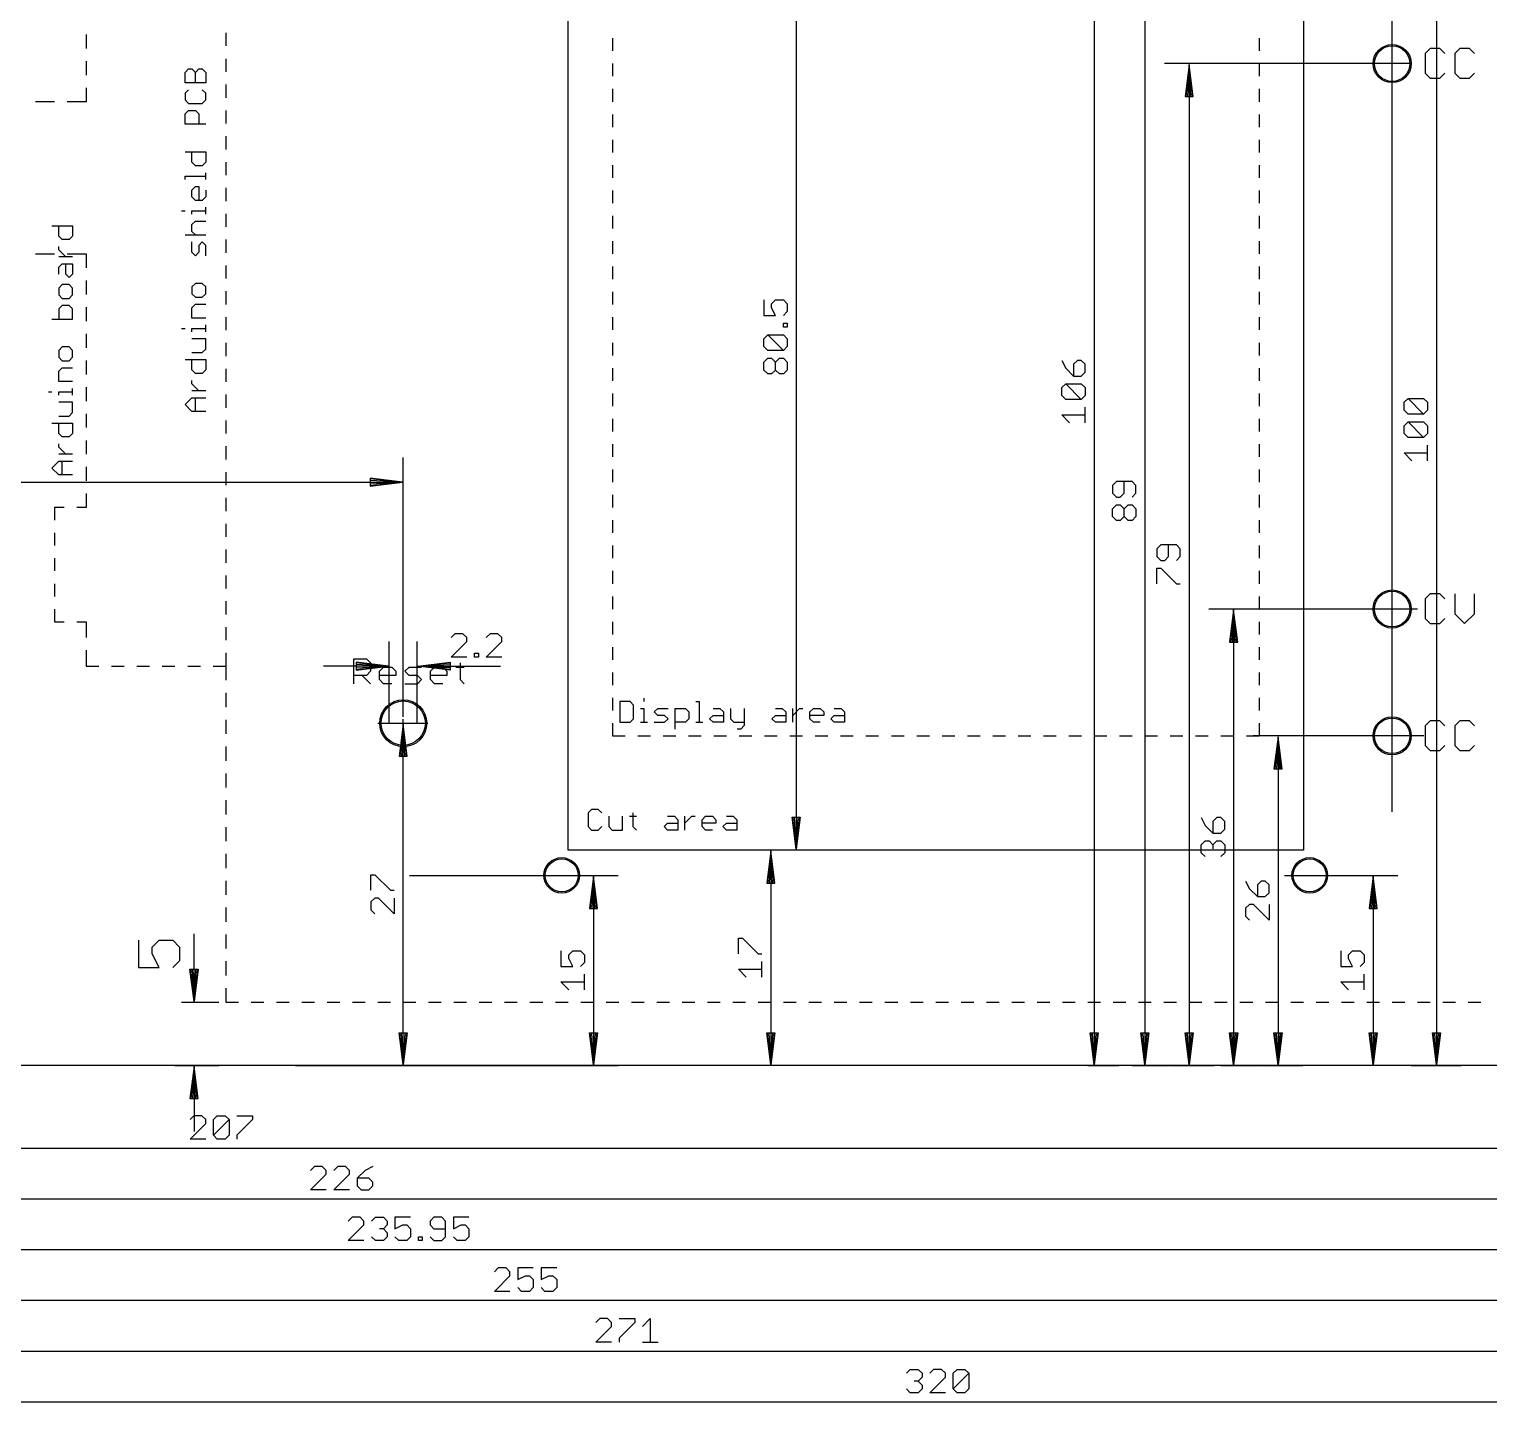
# Model space of a CAD drawing. Extents: x -370 to 390, y -331 to 219.
# Drawn here: x -271.5 to -156.4, y -26.5 to 81.7 of the extents above; entities that cross this region are included whole.
import ezdxf

# ---------------------------------------------------------------- set-up
doc = ezdxf.new("R2010")
doc.units = 0
for name, color, linetype in [('100', 175, 'CONTINUOUS'), ('109', 82, 'CONTINUOUS'), ('20', 4, 'CONTINUOUS'), ('29', 2, 'CONTINUOUS'), ('30', 253, 'CONTINUOUS'), ('47', 2, 'CONTINUOUS')]:
    doc.layers.add(name, color=color, linetype=linetype)

msp = doc.modelspace()

# ---------------------------------------------------------------- linework, layer by layer
at = {"layer": '100'}
for p, q in [((-161.0086, 80.1904), (-161.3984, 79.8006)), ((-161.3984, 79.8006), (-161.3984, 78.2414)), ((-160.229, 80.1904), (-161.0086, 80.1904)), ((-159.8392, 79.8006), (-160.229, 80.1904)), ((-158.6698, 80.1904), (-159.0596, 79.8006)), ((-159.0596, 79.8006), (-159.0596, 78.2414)), ((-157.8902, 80.1904), (-158.6698, 80.1904)), ((-157.5004, 79.8006), (-157.8902, 80.1904)), ((-161.3984, 78.2414), (-161.0086, 77.8516)), ((-161.0086, 77.8516), (-160.229, 77.8516)), ((-160.229, 77.8516), (-159.8392, 78.2414)), ((-159.0596, 78.2414), (-158.6698, 77.8516)), ((-158.6698, 77.8516), (-157.8902, 77.8516)), ((-157.8902, 77.8516), (-157.5004, 78.2414)), ((-161.0086, 37.1904), (-161.3984, 36.8006)), ((-160.229, 37.1904), (-161.0086, 37.1904)), ((-159.8392, 36.8006), (-160.229, 37.1904)), ((-159.0596, 37.1904), (-159.0596, 35.6312)), ((-157.5004, 35.6312), (-157.5004, 37.1904)), ((-161.3984, 36.8006), (-161.3984, 35.2414)), ((-161.3984, 35.2414), (-161.0086, 34.8516)), ((-161.0086, 34.8516), (-160.229, 34.8516)), ((-160.229, 34.8516), (-159.8392, 35.2414)), ((-159.0596, 35.6312), (-158.28, 34.8516)), ((-158.28, 34.8516), (-157.5004, 35.6312)), ((-245.8857, 30.1143), (-245.8857, 32.0718)), ((-245.8857, 32.0718), (-244.907, 32.0718)), ((-244.907, 32.0718), (-244.5807, 31.7455)), ((-244.5807, 31.093), (-244.907, 30.7668)), ((-244.5807, 31.7455), (-244.5807, 31.093)), ((-243.8743, 31.093), (-243.5481, 31.4193)), ((-243.8743, 30.4405), (-243.8743, 31.093)), ((-243.5481, 31.4193), (-242.8956, 31.4193)), ((-242.8956, 31.4193), (-242.5694, 31.093)), ((-242.5694, 31.093), (-242.5694, 30.7668)), ((-241.863, 31.093), (-241.5367, 31.4193)), ((-241.5367, 30.7668), (-241.863, 31.093)), ((-241.5367, 31.4193), (-240.558, 31.4193)), ((-239.8516, 31.093), (-239.5254, 31.4193)), ((-239.8516, 30.4405), (-239.8516, 31.093)), ((-239.5254, 31.4193), (-238.8729, 31.4193)), ((-238.8729, 31.4193), (-238.5466, 31.093)), ((-238.5466, 31.093), (-238.5466, 30.7668)), ((-237.8402, 31.4193), (-237.1877, 31.4193)), ((-237.514, 31.7455), (-237.514, 30.4405)), ((-244.907, 30.7668), (-245.8857, 30.7668)), ((-245.2332, 30.7668), (-244.5807, 30.1143)), ((-242.5694, 30.7668), (-243.8743, 30.7668)), ((-243.5481, 30.1143), (-243.8743, 30.4405)), ((-242.8956, 30.1143), (-243.5481, 30.1143)), ((-241.863, 30.1143), (-240.8842, 30.1143)), ((-240.8842, 30.7668), (-241.5367, 30.7668)), ((-240.558, 30.4405), (-240.8842, 30.7668)), ((-240.8842, 30.1143), (-240.558, 30.4405)), ((-238.5466, 30.7668), (-239.8516, 30.7668)), ((-239.5254, 30.1143), (-239.8516, 30.4405)), ((-238.8729, 30.1143), (-239.5254, 30.1143)), ((-237.514, 30.4405), (-237.1877, 30.1143)), ((-161.0086, 27.1904), (-161.3984, 26.8006)), ((-161.3984, 26.8006), (-161.3984, 25.2414)), ((-160.229, 27.1904), (-161.0086, 27.1904)), ((-159.8392, 26.8006), (-160.229, 27.1904)), ((-158.6698, 27.1904), (-159.0596, 26.8006)), ((-159.0596, 26.8006), (-159.0596, 25.2414)), ((-157.8902, 27.1904), (-158.6698, 27.1904)), ((-157.5004, 26.8006), (-157.8902, 27.1904)), ((-161.3984, 25.2414), (-161.0086, 24.8516)), ((-161.0086, 24.8516), (-160.229, 24.8516)), ((-160.229, 24.8516), (-159.8392, 25.2414)), ((-159.0596, 25.2414), (-158.6698, 24.8516)), ((-158.6698, 24.8516), (-157.8902, 24.8516)), ((-157.8902, 24.8516), (-157.5004, 25.2414))]:
    msp.add_line(p, q, dxfattribs=at)
at = {"layer": '109'}
for p, q in [((-267, 81.3), (-267, 80.2)), ((-256, 81.4259), (-256, 80.3889)), ((-267, 79.2), (-267, 78.1)), ((-259.2032, 78.3113), (-258.932, 78.5825)), ((-259.2032, 77.4978), (-259.2032, 78.3113)), ((-258.932, 78.5825), (-258.6609, 78.5825)), ((-258.6609, 78.5825), (-258.3897, 78.3113)), ((-258.3897, 78.3113), (-258.1185, 78.5825)), ((-258.3897, 77.4978), (-258.3897, 78.3113)), ((-258.1185, 78.5825), (-257.8474, 78.5825)), ((-257.8474, 78.5825), (-257.5762, 78.3113)), ((-257.5762, 78.3113), (-257.5762, 77.4978)), ((-256, 79.3889), (-256, 78.3519)), ((-257.5762, 77.4978), (-259.2032, 77.4978)), ((-256, 77.3519), (-256, 76.3148)), ((-269.5, 76), (-271, 76)), ((-267, 76), (-268.5, 76)), ((-267, 77.1), (-267, 76)), ((-258.932, 76.9453), (-259.2032, 76.6742)), ((-259.2032, 76.6742), (-259.2032, 76.1318)), ((-259.2032, 76.1318), (-258.932, 75.8607)), ((-257.5762, 76.6742), (-257.8474, 76.9453)), ((-257.8474, 75.8607), (-257.5762, 76.1318)), ((-257.5762, 76.1318), (-257.5762, 76.6742)), ((-259.2032, 75.037), (-258.932, 75.3082)), ((-259.2032, 74.2235), (-259.2032, 75.037)), ((-258.932, 75.8607), (-257.8474, 75.8607)), ((-258.932, 75.3082), (-258.3897, 75.3082)), ((-258.3897, 75.3082), (-258.1185, 75.037)), ((-258.1185, 75.037), (-258.1185, 74.2235)), ((-256, 75.3148), (-256, 74.2778)), ((-257.5762, 74.2235), (-259.2032, 74.2235)), ((-256, 73.2778), (-256, 72.2407)), ((-259.2032, 72.0339), (-257.5762, 72.0339)), ((-258.6609, 71.2204), (-258.6609, 72.0339)), ((-257.5762, 72.0339), (-257.5762, 71.2204)), ((-258.3897, 70.9492), (-258.6609, 71.2204)), ((-257.8474, 70.9492), (-258.3897, 70.9492)), ((-257.5762, 71.2204), (-257.8474, 70.9492)), ((-257.5762, 69.8578), (-257.5762, 70.4001)), ((-256, 71.2407), (-256, 70.2037)), ((-259.2032, 69.8578), (-259.2032, 70.1289)), ((-259.2032, 70.1289), (-257.5762, 70.1289)), ((-258.6609, 69.0341), (-258.3897, 69.3053)), ((-258.3897, 69.3053), (-258.1185, 69.3053)), ((-258.1185, 69.3053), (-258.1185, 68.2206)), ((-256, 69.2037), (-256, 68.1667)), ((-258.6609, 68.4918), (-258.6609, 69.0341)), ((-258.3897, 68.2206), (-258.6609, 68.4918)), ((-257.8474, 68.2206), (-258.3897, 68.2206)), ((-257.5762, 68.4918), (-257.8474, 68.2206)), ((-257.5762, 69.0341), (-257.5762, 68.4918)), ((-259.4744, 67.4003), (-259.2032, 67.4003)), ((-258.6609, 67.1292), (-258.6609, 67.4003)), ((-258.6609, 67.4003), (-257.5762, 67.4003)), ((-257.5762, 67.1292), (-257.5762, 67.6715)), ((-256, 67.1667), (-256, 66.1296)), ((-269.7032, 66.2153), (-268.0762, 66.2153)), ((-269.1609, 65.4018), (-269.1609, 66.2153)), ((-268.0762, 66.2153), (-268.0762, 65.4018)), ((-258.6609, 66.3055), (-258.3897, 66.5767)), ((-258.6609, 65.7632), (-258.6609, 66.3055)), ((-258.3897, 65.492), (-258.6609, 65.7632)), ((-258.3897, 66.5767), (-257.5762, 66.5767)), ((-268.8897, 65.1306), (-269.1609, 65.4018)), ((-269.1609, 64.3087), (-269.1609, 64.5798)), ((-268.3474, 65.1306), (-268.8897, 65.1306)), ((-268.0762, 65.4018), (-268.3474, 65.1306)), ((-259.2032, 65.492), (-257.5762, 65.492)), ((-258.6609, 64.126), (-258.6609, 64.9395)), ((-257.8474, 64.9395), (-258.1185, 64.6684)), ((-258.1185, 64.6684), (-258.1185, 64.126)), ((-257.5762, 64.6684), (-257.8474, 64.9395)), ((-257.5762, 63.8549), (-257.5762, 64.6684)), ((-256, 65.1296), (-256, 64.0926)), ((-271, 64), (-269.5, 64)), ((-268.6185, 63.7663), (-269.1609, 64.3087)), ((-268.0762, 63.7663), (-269.1609, 63.7663)), ((-268.5, 64), (-267, 64)), ((-267, 64), (-267, 62.9)), ((-258.3897, 63.8549), (-258.6609, 64.126)), ((-258.1185, 64.126), (-258.3897, 63.8549)), ((-269.1609, 62.9427), (-268.8897, 63.2138)), ((-269.1609, 62.4003), (-269.1609, 62.9427)), ((-268.8897, 63.2138), (-268.0762, 63.2138)), ((-268.6185, 62.4003), (-268.6185, 63.2138)), ((-268.3474, 62.1292), (-268.6185, 62.4003)), ((-268.0762, 62.4003), (-268.3474, 62.1292)), ((-268.0762, 63.2138), (-268.0762, 62.4003)), ((-256, 63.0926), (-256, 62.0556)), ((-268.8897, 61.5767), (-269.1609, 61.3055)), ((-269.1609, 61.3055), (-269.1609, 60.7632)), ((-268.3474, 61.5767), (-268.8897, 61.5767)), ((-268.0762, 61.3055), (-268.3474, 61.5767)), ((-268.0762, 60.7632), (-268.0762, 61.3055)), ((-267, 61.9), (-267, 60.8)), ((-258.3897, 61.6652), (-258.6609, 61.3941)), ((-258.6609, 61.3941), (-258.6609, 60.8517)), ((-257.8474, 61.6652), (-258.3897, 61.6652)), ((-257.5762, 61.3941), (-257.8474, 61.6652)), ((-257.5762, 60.8517), (-257.5762, 61.3941)), ((-256, 61.0556), (-256, 60.0185)), ((-269.1609, 60.7632), (-268.8897, 60.492)), ((-268.8897, 59.9395), (-269.1609, 59.6684)), ((-268.8897, 60.492), (-268.3474, 60.492)), ((-268.3474, 59.9395), (-268.8897, 59.9395)), ((-268.3474, 60.492), (-268.0762, 60.7632)), ((-268.0762, 59.6684), (-268.3474, 59.9395)), ((-258.6609, 60.8517), (-258.3897, 60.5806)), ((-258.6609, 59.7569), (-258.3897, 60.0281)), ((-258.3897, 60.5806), (-257.8474, 60.5806)), ((-258.3897, 60.0281), (-257.5762, 60.0281)), ((-257.8474, 60.5806), (-257.5762, 60.8517)), ((-269.7032, 58.8549), (-268.0762, 58.8549)), ((-269.1609, 59.6684), (-269.1609, 58.8549)), ((-268.0762, 58.8549), (-268.0762, 59.6684)), ((-267, 59.8), (-267, 58.7)), ((-258.6609, 58.9434), (-258.6609, 59.7569)), ((-257.5762, 58.9434), (-258.6609, 58.9434)), ((-256, 59.0185), (-256, 57.9815)), ((-267, 57.7), (-267, 56.6)), ((-259.4744, 58.1231), (-259.2032, 58.1231)), ((-258.6609, 57.852), (-258.6609, 58.1231)), ((-258.6609, 58.1231), (-257.5762, 58.1231)), ((-257.5762, 57.852), (-257.5762, 58.3943)), ((-268.8897, 56.6652), (-269.1609, 56.3941)), ((-268.3474, 56.6652), (-268.8897, 56.6652)), ((-268.0762, 56.3941), (-268.3474, 56.6652)), ((-257.5762, 57.2995), (-258.6609, 57.2995)), ((-257.8474, 56.2148), (-257.5762, 56.486)), ((-257.5762, 56.486), (-257.5762, 57.2995)), ((-256, 56.9815), (-256, 55.9444)), ((-269.1609, 56.3941), (-269.1609, 55.8517)), ((-269.1609, 55.8517), (-268.8897, 55.5806)), ((-268.8897, 55.5806), (-268.3474, 55.5806)), ((-268.3474, 55.5806), (-268.0762, 55.8517)), ((-268.0762, 55.8517), (-268.0762, 56.3941)), ((-267, 55.6), (-267, 54.5)), ((-259.2032, 55.6623), (-257.5762, 55.6623)), ((-258.6609, 56.2148), (-257.8474, 56.2148)), ((-258.6609, 54.8488), (-258.6609, 55.6623)), ((-257.5762, 55.6623), (-257.5762, 54.8488)), ((-269.1609, 54.7569), (-268.8897, 55.0281)), ((-269.1609, 53.9434), (-269.1609, 54.7569)), ((-268.8897, 55.0281), (-268.0762, 55.0281)), ((-258.3897, 54.5777), (-258.6609, 54.8488)), ((-257.8474, 54.5777), (-258.3897, 54.5777)), ((-257.5762, 54.8488), (-257.8474, 54.5777)), ((-256, 54.9444), (-256, 53.9074)), ((-269.9744, 53.1231), (-269.7032, 53.1231)), ((-268.0762, 53.9434), (-269.1609, 53.9434)), ((-269.1609, 52.852), (-269.1609, 53.1231)), ((-269.1609, 53.1231), (-268.0762, 53.1231)), ((-268.0762, 52.852), (-268.0762, 53.3943)), ((-267, 53.5), (-267, 52.4)), ((-258.6609, 53.7557), (-258.6609, 54.0269)), ((-258.1185, 53.2134), (-258.6609, 53.7557)), ((-257.5762, 53.2134), (-258.6609, 53.2134)), ((-268.0762, 52.2995), (-269.1609, 52.2995)), ((-268.0762, 51.486), (-268.0762, 52.2995)), ((-259.2032, 52.1185), (-258.6609, 52.6609)), ((-258.6609, 51.5762), (-259.2032, 52.1185)), ((-258.6609, 52.6609), (-257.5762, 52.6609)), ((-258.3897, 51.5762), (-258.3897, 52.6609)), ((-256, 52.9074), (-256, 51.8704)), ((-269.7032, 50.6623), (-268.0762, 50.6623)), ((-269.1609, 51.2148), (-268.3474, 51.2148)), ((-269.1609, 49.8488), (-269.1609, 50.6623)), ((-268.3474, 51.2148), (-268.0762, 51.486)), ((-268.0762, 50.6623), (-268.0762, 49.8488)), ((-267, 51.4), (-267, 50.3)), ((-257.5762, 51.5762), (-258.6609, 51.5762)), ((-256, 50.8704), (-256, 49.8333)), ((-268.8897, 49.5777), (-269.1609, 49.8488)), ((-268.3474, 49.5777), (-268.8897, 49.5777)), ((-268.0762, 49.8488), (-268.3474, 49.5777)), ((-269.1609, 48.7557), (-269.1609, 49.0269)), ((-268.6185, 48.2134), (-269.1609, 48.7557)), ((-267, 49.3), (-267, 48.2)), ((-256, 48.8333), (-256, 47.7963)), ((-269.7032, 47.1185), (-269.1609, 47.6609)), ((-268.0762, 48.2134), (-269.1609, 48.2134)), ((-269.1609, 47.6609), (-268.0762, 47.6609)), ((-268.8897, 46.5762), (-268.8897, 47.6609)), ((-269.1609, 46.5762), (-269.7032, 47.1185)), ((-268.0762, 46.5762), (-269.1609, 46.5762)), ((-267, 47.2), (-267, 46.1)), ((-256, 46.7963), (-256, 45.7593)), ((-267, 45.1), (-267, 44)), ((-268.75, 44), (-269.5, 44)), ((-269.5, 44), (-269.5, 43)), ((-267, 44), (-267.75, 44)), ((-256, 44.7593), (-256, 43.7222)), ((-256, 42.7222), (-256, 41.6852)), ((-269.5, 42), (-269.5, 41)), ((-256, 40.6852), (-256, 39.6481)), ((-269.5, 40), (-269.5, 39)), ((-269.5, 38), (-269.5, 37)), ((-256, 38.6481), (-256, 37.6111)), ((-269.5, 36), (-269.5, 35)), ((-256, 36.6111), (-256, 35.5741)), ((-269.5, 35), (-268.75, 35)), ((-267.75, 35), (-267, 35)), ((-267, 35), (-267, 33.75)), ((-256, 34.5741), (-256, 33.537)), ((-267, 32.75), (-267, 31.5)), ((-256, 32.537), (-256, 31.5)), ((-267, 31.5), (-266, 31.5)), ((-265, 31.5), (-264, 31.5)), ((-263, 31.5), (-262, 31.5)), ((-261, 31.5), (-260, 31.5)), ((-259, 31.5), (-258, 31.5)), ((-257, 31.5), (-256, 31.5)), ((-256, 31.5), (-256, 30.3846)), ((-256, 29.3846), (-256, 28.2692)), ((-256, 27.2692), (-256, 26.1538)), ((-256, 25.1538), (-256, 24.0385)), ((-256, 23.0385), (-256, 21.9231)), ((-256, 20.9231), (-256, 19.8077)), ((-256, 18.8077), (-256, 17.6923)), ((-256, 16.6923), (-256, 15.5769)), ((-256, 14.5769), (-256, 13.4615)), ((-256, 12.4615), (-256, 11.3462)), ((-258.5, 5.065), (-258.5, 10.3849)), ((-262.8681, 9.8886), (-262.8681, 7.7397)), ((-261.7936, 9.3514), (-261.2564, 9.8886)), ((-261.7936, 8.8141), (-261.7936, 9.3514)), ((-261.2564, 9.8886), (-260.1819, 9.8886)), ((-260.1819, 9.8886), (-259.6447, 9.3514)), ((-259.6447, 9.3514), (-259.6447, 8.2769)), ((-256, 10.3462), (-256, 9.2308)), ((-261.2564, 7.7397), (-261.7936, 8.8141)), ((-259.6447, 8.2769), (-260.1819, 7.7397)), ((-256, 8.2308), (-256, 7.1154)), ((-262.8681, 7.7397), (-261.2564, 7.7397)), ((-258.5, 5.065), (-258.8192, 7.6)), ((-258.8192, 7.6), (-258.1808, 7.6)), ((-258.5, 5.065), (-258.76, 7.6)), ((-258.5, 5.065), (-258.63, 7.6)), ((-258.1808, 7.6), (-258.5, 5.065)), ((-258.37, 7.6), (-258.5, 5.065)), ((-258.24, 7.6), (-258.5, 5.065)), ((-256, 6.1154), (-256, 5)), ((-259.5, 5), (-256.55, 5)), ((-256, 5), (-255, 5)), ((-254, 5), (-253, 5)), ((-252, 5), (-251, 5)), ((-250, 5), (-249, 5)), ((-248, 5), (-247, 5)), ((-246, 5), (-245, 5)), ((-244, 5), (-243, 5)), ((-242, 5), (-241, 5)), ((-240, 5), (-239, 5)), ((-238, 5), (-237, 5)), ((-236, 5), (-235, 5)), ((-234, 5), (-233, 5)), ((-232, 5), (-231, 5)), ((-230, 5), (-229, 5)), ((-228, 5), (-227, 5)), ((-226, 5), (-225, 5)), ((-224, 5), (-223, 5)), ((-222, 5), (-221, 5)), ((-220, 5), (-219, 5)), ((-218, 5), (-217, 5)), ((-216, 5), (-215, 5)), ((-214, 5), (-213, 5)), ((-212, 5), (-211, 5)), ((-210, 5), (-209, 5)), ((-208, 5), (-207, 5)), ((-206, 5), (-205, 5)), ((-204, 5), (-203, 5)), ((-202, 5), (-201, 5)), ((-200, 5), (-199, 5)), ((-198, 5), (-197, 5)), ((-196, 5), (-195, 5)), ((-194, 5), (-193, 5)), ((-192, 5), (-191, 5)), ((-190, 5), (-189, 5)), ((-188, 5), (-187, 5)), ((-186, 5), (-185, 5)), ((-184, 5), (-183, 5)), ((-182, 5), (-181, 5)), ((-180, 5), (-179, 5)), ((-178, 5), (-177, 5)), ((-176, 5), (-175, 5)), ((-174, 5), (-173, 5)), ((-172, 5), (-171, 5)), ((-170, 5), (-169, 5)), ((-168, 5), (-167, 5)), ((-166, 5), (-165, 5)), ((-164, 5), (-163, 5)), ((-162, 5), (-161, 5)), ((-160, 5), (-159, 5)), ((-158, 5), (-157, 5)), ((-260, 0), (-256.55, 0)), ((-258.5, -0.065), (-258.8192, -2.6)), ((-258.5, -0.065), (-258.76, -2.6)), ((-258.5, -0.065), (-258.63, -2.6)), ((-258.5, -0.065), (-258.5, -5.2)), ((-258.1808, -2.6), (-258.5, -0.065)), ((-258.37, -2.6), (-258.5, -0.065)), ((-258.24, -2.6), (-258.5, -0.065)), ((-258.8192, -2.6), (-258.1808, -2.6))]:
    msp.add_line(p, q, dxfattribs=at)
at = {"layer": '20'}
for p, q in [((-229, 17), (-229, 97.5)), ((-171, 97.5), (-171, 17)), ((-225.5, 81), (-225.5, 80)), ((-174.5, 81), (-174.5, 80)), ((-225.5, 79), (-225.5, 78)), ((-174.5, 79), (-174.5, 78)), ((-225.5, 77), (-225.5, 76)), ((-174.5, 77), (-174.5, 76)), ((-225.5, 75), (-225.5, 74)), ((-174.5, 75), (-174.5, 74)), ((-225.5, 73), (-225.5, 72)), ((-174.5, 73), (-174.5, 72)), ((-225.5, 71), (-225.5, 70)), ((-174.5, 71), (-174.5, 70)), ((-225.5, 69), (-225.5, 68)), ((-174.5, 69), (-174.5, 68)), ((-225.5, 67), (-225.5, 66)), ((-174.5, 67), (-174.5, 66)), ((-225.5, 65), (-225.5, 64)), ((-174.5, 65), (-174.5, 64)), ((-225.5, 63), (-225.5, 62)), ((-174.5, 63), (-174.5, 62)), ((-225.5, 61), (-225.5, 60)), ((-174.5, 61), (-174.5, 60)), ((-225.5, 59), (-225.5, 58)), ((-174.5, 59), (-174.5, 58)), ((-225.5, 57), (-225.5, 56)), ((-174.5, 57), (-174.5, 56)), ((-225.5, 55), (-225.5, 54)), ((-174.5, 55), (-174.5, 54)), ((-225.5, 53), (-225.5, 52)), ((-174.5, 53), (-174.5, 52)), ((-225.5, 51), (-225.5, 50)), ((-174.5, 51), (-174.5, 50)), ((-225.5, 49), (-225.5, 48)), ((-174.5, 49), (-174.5, 48)), ((-225.5, 47), (-225.5, 46)), ((-174.5, 47), (-174.5, 46)), ((-225.5, 45), (-225.5, 44)), ((-174.5, 45), (-174.5, 44)), ((-225.5, 43), (-225.5, 42)), ((-174.5, 43), (-174.5, 42)), ((-225.5, 41), (-225.5, 40)), ((-174.5, 41), (-174.5, 40)), ((-225.5, 39), (-225.5, 38)), ((-174.5, 39), (-174.5, 38)), ((-225.5, 37), (-225.5, 36)), ((-174.5, 37), (-174.5, 36)), ((-225.5, 35), (-225.5, 34)), ((-174.5, 35), (-174.5, 34)), ((-225.5, 33), (-225.5, 32)), ((-174.5, 33), (-174.5, 32)), ((-225.5, 31), (-225.5, 30)), ((-174.5, 31), (-174.5, 30)), ((-225.5, 29), (-225.5, 28)), ((-223.0155, 28.9744), (-223.0155, 28.7032)), ((-174.5, 29), (-174.5, 28)), ((-224.9238, 28.7032), (-224.9238, 27.0762)), ((-224.1103, 28.7032), (-224.9238, 28.7032)), ((-223.8391, 28.432), (-224.1103, 28.7032)), ((-223.8391, 27.3474), (-223.8391, 28.432)), ((-223.2866, 28.1609), (-223.0155, 28.1609)), ((-223.0155, 28.1609), (-223.0155, 27.0762)), ((-222.1952, 27.8897), (-221.924, 28.1609)), ((-221.924, 27.6185), (-222.1952, 27.8897)), ((-221.924, 28.1609), (-221.1105, 28.1609)), ((-220.5581, 26.5339), (-220.5581, 28.1609)), ((-220.5581, 28.1609), (-219.7446, 28.1609)), ((-219.7446, 28.1609), (-219.4734, 27.8897)), ((-219.4734, 27.8897), (-219.4734, 27.3474)), ((-218.9209, 28.7032), (-218.6497, 28.7032)), ((-218.6497, 28.7032), (-218.6497, 27.0762)), ((-217.5583, 28.1609), (-217.016, 28.1609)), ((-217.016, 28.1609), (-216.7448, 27.8897)), ((-216.7448, 27.8897), (-216.7448, 27.0762)), ((-216.1923, 28.1609), (-216.1923, 27.3474)), ((-215.1076, 28.1609), (-215.1076, 26.805)), ((-212.6468, 28.1609), (-212.1045, 28.1609)), ((-212.1045, 28.1609), (-211.8333, 27.8897)), ((-211.8333, 27.8897), (-211.8333, 27.0762)), ((-211.2808, 27.0762), (-211.2808, 28.1609)), ((-211.2808, 27.6185), (-210.7385, 28.1609)), ((-210.7385, 28.1609), (-210.4673, 28.1609)), ((-209.9165, 27.8897), (-209.6454, 28.1609)), ((-209.9165, 27.3474), (-209.9165, 27.8897)), ((-209.6454, 28.1609), (-209.103, 28.1609)), ((-209.103, 28.1609), (-208.8319, 27.8897)), ((-208.8319, 27.8897), (-208.8319, 27.6185)), ((-208.0082, 28.1609), (-207.4659, 28.1609)), ((-207.4659, 28.1609), (-207.1947, 27.8897)), ((-207.1947, 27.8897), (-207.1947, 27.0762)), ((-225.5, 27), (-225.5, 26)), ((-224.9238, 27.0762), (-224.1103, 27.0762)), ((-224.1103, 27.0762), (-223.8391, 27.3474)), ((-223.2866, 27.0762), (-222.7443, 27.0762)), ((-222.1952, 27.0762), (-221.3817, 27.0762)), ((-221.3817, 27.6185), (-221.924, 27.6185)), ((-221.1105, 27.3474), (-221.3817, 27.6185)), ((-221.3817, 27.0762), (-221.1105, 27.3474)), ((-219.7446, 27.0762), (-220.5581, 27.0762)), ((-219.4734, 27.3474), (-219.7446, 27.0762)), ((-218.9209, 27.0762), (-218.3786, 27.0762)), ((-217.8295, 27.3474), (-217.5583, 27.6185)), ((-217.5583, 27.0762), (-217.8295, 27.3474)), ((-217.5583, 27.6185), (-216.7448, 27.6185)), ((-216.7448, 27.0762), (-217.5583, 27.0762)), ((-216.1923, 27.3474), (-215.9211, 27.0762)), ((-215.9211, 27.0762), (-215.1076, 27.0762)), ((-215.3788, 26.5339), (-215.65, 26.5339)), ((-215.1076, 26.805), (-215.3788, 26.5339)), ((-212.918, 27.3474), (-212.6468, 27.6185)), ((-212.6468, 27.0762), (-212.918, 27.3474)), ((-212.6468, 27.6185), (-211.8333, 27.6185)), ((-211.8333, 27.0762), (-212.6468, 27.0762)), ((-208.8319, 27.6185), (-209.9165, 27.6185)), ((-209.6454, 27.0762), (-209.9165, 27.3474)), ((-209.103, 27.0762), (-209.6454, 27.0762)), ((-208.2794, 27.3474), (-208.0082, 27.6185)), ((-208.0082, 27.0762), (-208.2794, 27.3474)), ((-208.0082, 27.6185), (-207.1947, 27.6185)), ((-207.1947, 27.0762), (-208.0082, 27.0762)), ((-174.5, 27), (-174.5, 26)), ((-225.5, 26), (-224.5, 26)), ((-223.5, 26), (-222.5, 26)), ((-221.5, 26), (-220.5, 26)), ((-219.5, 26), (-218.5, 26)), ((-217.5, 26), (-216.5, 26)), ((-215.5, 26), (-214.5, 26)), ((-213.5, 26), (-212.5, 26)), ((-211.5, 26), (-210.5, 26)), ((-209.5, 26), (-208.5, 26)), ((-207.5, 26), (-206.5, 26)), ((-205.5, 26), (-204.5, 26)), ((-203.5, 26), (-202.5, 26)), ((-201.5, 26), (-200.5, 26)), ((-199.5, 26), (-198.5, 26)), ((-197.5, 26), (-196.5, 26)), ((-195.5, 26), (-194.5, 26)), ((-193.5, 26), (-192.5, 26)), ((-191.5, 26), (-190.5, 26)), ((-189.5, 26), (-188.5, 26)), ((-187.5, 26), (-186.5, 26)), ((-185.5, 26), (-184.5, 26)), ((-183.5, 26), (-182.5, 26)), ((-181.5, 26), (-180.5, 26)), ((-179.5, 26), (-178.5, 26)), ((-177.5, 26), (-176.5, 26)), ((-175.5, 26), (-174.5, 26)), ((-227.1526, 20.2032), (-227.4238, 19.932)), ((-227.4238, 19.932), (-227.4238, 18.8474)), ((-226.6103, 20.2032), (-227.1526, 20.2032)), ((-226.3391, 19.932), (-226.6103, 20.2032)), ((-225.7866, 19.6609), (-225.7866, 18.8474)), ((-224.702, 18.5762), (-224.702, 19.6609)), ((-224.1495, 19.6609), (-223.6072, 19.6609)), ((-223.8783, 19.932), (-223.8783, 18.8474)), ((-221.1497, 19.6609), (-220.6074, 19.6609)), ((-220.6074, 19.6609), (-220.3362, 19.3897)), ((-219.7837, 18.5762), (-219.7837, 19.6609)), ((-219.7837, 19.1185), (-219.2414, 19.6609)), ((-219.2414, 19.6609), (-218.9702, 19.6609)), ((-218.4194, 19.3897), (-218.1483, 19.6609)), ((-218.1483, 19.6609), (-217.6059, 19.6609)), ((-217.6059, 19.6609), (-217.3348, 19.3897)), ((-216.5111, 19.6609), (-215.9688, 19.6609)), ((-215.9688, 19.6609), (-215.6976, 19.3897)), ((-227.4238, 18.8474), (-227.1526, 18.5762)), ((-227.1526, 18.5762), (-226.6103, 18.5762)), ((-226.6103, 18.5762), (-226.3391, 18.8474)), ((-225.7866, 18.8474), (-225.5155, 18.5762)), ((-225.5155, 18.5762), (-224.702, 18.5762)), ((-223.8783, 18.8474), (-223.6072, 18.5762)), ((-221.4209, 18.8474), (-221.1497, 19.1185)), ((-221.1497, 18.5762), (-221.4209, 18.8474)), ((-221.1497, 19.1185), (-220.3362, 19.1185)), ((-220.3362, 18.5762), (-221.1497, 18.5762)), ((-220.3362, 19.3897), (-220.3362, 18.5762)), ((-218.4194, 18.8474), (-218.4194, 19.3897)), ((-217.3348, 19.1185), (-218.4194, 19.1185)), ((-218.1483, 18.5762), (-218.4194, 18.8474)), ((-217.6059, 18.5762), (-218.1483, 18.5762)), ((-217.3348, 19.3897), (-217.3348, 19.1185)), ((-216.7823, 18.8474), (-216.5111, 19.1185)), ((-216.5111, 18.5762), (-216.7823, 18.8474)), ((-216.5111, 19.1185), (-215.6976, 19.1185)), ((-215.6976, 18.5762), (-216.5111, 18.5762)), ((-215.6976, 19.3897), (-215.6976, 18.5762)), ((-171, 17), (-229, 17)), ((-40, 0), (-360, 0))]:
    msp.add_line(p, q, dxfattribs=at)
for centre, radius in [((-164, 79), 1.4), ((-164, 36), 1.4), ((-242, 27), 1.75), ((-164, 26), 1.4), ((-229.5, 15), 1.3), ((-170.5, 15), 1.3)]:
    msp.add_circle(centre, radius, dxfattribs=at)
at = {"layer": '29'}
for centre, radius in [((-164, 79), 1.5016), ((-164, 36), 1.5016), ((-242, 27), 1.8516), ((-164, 26), 1.5016), ((-229.5, 15), 1.4016), ((-170.5, 15), 1.4016)]:
    msp.add_circle(centre, radius, dxfattribs=at)
at = {"layer": '30'}
for centre, radius in [((-164, 79), 1.5016), ((-164, 36), 1.5016), ((-242, 27), 1.8516), ((-164, 26), 1.5016), ((-229.5, 15), 1.4016), ((-170.5, 15), 1.4016)]:
    msp.add_circle(centre, radius, dxfattribs=at)
at = {"layer": '47'}
for p, q in [((-164, 20), (-164, 135.95)), ((-187.5, 105.935), (-187.5, 0.065)), ((-160.5, 99.935), (-160.5, 0.065)), ((-211, 97.435), (-211, 17.065)), ((-183.5, 88.935), (-183.5, 0.065)), ((-162.5, 79), (-181.95, 79)), ((-180, 78.935), (-180.3192, 76.4)), ((-180, 78.935), (-180.26, 76.4)), ((-180, 78.935), (-180.13, 76.4)), ((-180, 78.935), (-180, 0.065)), ((-179.6808, 76.4), (-180, 78.935)), ((-179.87, 76.4), (-180, 78.935)), ((-179.74, 76.4), (-180, 78.935)), ((-180.3192, 76.4), (-179.6808, 76.4)), ((-213.5554, 60.3736), (-213.5554, 59.1408)), ((-212.939, 60.0654), (-212.6308, 60.3736)), ((-212.939, 59.7572), (-212.939, 60.0654)), ((-212.6308, 60.3736), (-212.0144, 60.3736)), ((-212.0144, 60.3736), (-211.7062, 60.0654)), ((-211.7062, 60.0654), (-211.7062, 59.449)), ((-213.5554, 59.1408), (-212.6308, 59.1408)), ((-212.6308, 59.1408), (-212.939, 59.7572)), ((-211.7062, 59.449), (-212.0144, 59.1408)), ((-213.5554, 57.303), (-213.2472, 57.6112)), ((-213.2472, 57.6112), (-212.0144, 57.6112)), ((-212.0144, 56.3784), (-213.2472, 57.6112)), ((-212.0144, 58.22), (-212.0144, 58.5282)), ((-212.0144, 58.5282), (-211.7062, 58.5282)), ((-211.7062, 58.22), (-212.0144, 58.22)), ((-212.0144, 57.6112), (-211.7062, 57.303)), ((-211.7062, 58.5282), (-211.7062, 58.22)), ((-213.5554, 56.6866), (-213.5554, 57.303)), ((-213.2472, 56.3784), (-213.5554, 56.6866)), ((-211.7062, 56.6866), (-212.0144, 56.3784)), ((-211.7062, 57.303), (-211.7062, 56.6866)), ((-213.5554, 55.4615), (-213.2472, 55.7697)), ((-213.5554, 54.8451), (-213.5554, 55.4615)), ((-212.0144, 56.3784), (-213.2472, 56.3784)), ((-213.2472, 55.7697), (-212.939, 55.7697)), ((-212.939, 55.7697), (-212.6308, 55.4615)), ((-212.6308, 55.4615), (-212.3226, 55.7697)), ((-212.6308, 54.8451), (-212.6308, 55.4615)), ((-212.3226, 55.7697), (-212.0144, 55.7697)), ((-212.0144, 55.7697), (-211.7062, 55.4615)), ((-211.7062, 55.4615), (-211.7062, 54.8451)), ((-190.0554, 55.6045), (-189.7472, 54.9881)), ((-188.8226, 55.6045), (-189.1308, 55.2963)), ((-189.1308, 55.2963), (-189.1308, 54.3717)), ((-188.5144, 55.6045), (-188.8226, 55.6045)), ((-188.2062, 55.2963), (-188.5144, 55.6045)), ((-188.2062, 54.6799), (-188.2062, 55.2963)), ((-213.2472, 54.5369), (-213.5554, 54.8451)), ((-212.939, 54.5369), (-213.2472, 54.5369)), ((-212.6308, 54.8451), (-212.939, 54.5369)), ((-212.3226, 54.5369), (-212.6308, 54.8451)), ((-212.0144, 54.5369), (-212.3226, 54.5369)), ((-211.7062, 54.8451), (-212.0144, 54.5369)), ((-189.7472, 54.9881), (-189.1308, 54.3717)), ((-189.1308, 54.3717), (-188.5144, 54.3717)), ((-188.5144, 54.3717), (-188.2062, 54.6799)), ((-190.0554, 53.4547), (-189.7472, 53.7629)), ((-190.0554, 52.8383), (-190.0554, 53.4547)), ((-189.7472, 53.7629), (-188.5144, 53.7629)), ((-188.5144, 52.5301), (-189.7472, 53.7629)), ((-188.5144, 53.7629), (-188.2062, 53.4547)), ((-188.2062, 53.4547), (-188.2062, 52.8383)), ((-189.7472, 52.5301), (-190.0554, 52.8383)), ((-188.5144, 52.5301), (-189.7472, 52.5301)), ((-188.2062, 52.8383), (-188.5144, 52.5301)), ((-188.2062, 50.6885), (-188.2062, 51.9213)), ((-163.0554, 52.2963), (-162.7472, 52.6045)), ((-163.0554, 51.6799), (-163.0554, 52.2963)), ((-162.7472, 52.6045), (-161.5144, 52.6045)), ((-161.5144, 51.3717), (-162.7472, 52.6045)), ((-161.5144, 52.6045), (-161.2062, 52.2963)), ((-161.2062, 52.2963), (-161.2062, 51.6799)), ((-189.439, 50.6885), (-190.0554, 51.3049)), ((-190.0554, 51.3049), (-188.2062, 51.3049)), ((-162.7472, 51.3717), (-163.0554, 51.6799)), ((-163.0554, 50.4547), (-162.7472, 50.7629)), ((-161.5144, 51.3717), (-162.7472, 51.3717)), ((-162.7472, 50.7629), (-161.5144, 50.7629)), ((-161.5144, 49.5301), (-162.7472, 50.7629)), ((-161.2062, 51.6799), (-161.5144, 51.3717)), ((-161.5144, 50.7629), (-161.2062, 50.4547)), ((-163.0554, 49.8383), (-163.0554, 50.4547)), ((-162.7472, 49.5301), (-163.0554, 49.8383)), ((-161.5144, 49.5301), (-162.7472, 49.5301)), ((-161.2062, 49.8383), (-161.5144, 49.5301)), ((-161.2062, 50.4547), (-161.2062, 49.8383)), ((-161.2062, 47.6885), (-161.2062, 48.9213)), ((-242, 27.5), (-242, 47.95)), ((-162.439, 47.6885), (-163.0554, 48.3049)), ((-163.0554, 48.3049), (-161.2062, 48.3049)), ((-242.065, 46), (-244.6, 46.3192)), ((-244.6, 46.3192), (-244.6, 45.6808)), ((-242.065, 46), (-244.6, 46.26)), ((-242.065, 46), (-244.6, 46.13)), ((-185.7472, 46.0573), (-186.0554, 45.7491)), ((-184.5144, 46.0573), (-185.7472, 46.0573)), ((-185.1308, 45.1327), (-185.1308, 46.0573)), ((-184.2062, 45.7491), (-184.5144, 46.0573)), ((-359.935, 46), (-242.065, 46)), ((-244.6, 45.6808), (-242.065, 46)), ((-244.6, 45.87), (-242.065, 46)), ((-244.6, 45.74), (-242.065, 46)), ((-186.0554, 45.7491), (-186.0554, 45.1327)), ((-186.0554, 45.1327), (-185.7472, 44.8245)), ((-185.439, 44.8245), (-185.1308, 45.1327)), ((-184.5144, 44.8245), (-184.2062, 45.1327)), ((-184.2062, 45.1327), (-184.2062, 45.7491)), ((-186.0554, 43.9075), (-185.7472, 44.2157)), ((-186.0554, 43.2911), (-186.0554, 43.9075)), ((-185.7472, 44.8245), (-185.439, 44.8245)), ((-185.7472, 44.2157), (-185.439, 44.2157)), ((-185.439, 44.2157), (-185.1308, 43.9075)), ((-185.1308, 43.9075), (-184.8226, 44.2157)), ((-185.1308, 43.2911), (-185.1308, 43.9075)), ((-184.8226, 44.2157), (-184.5144, 44.2157)), ((-184.5144, 44.2157), (-184.2062, 43.9075)), ((-184.2062, 43.9075), (-184.2062, 43.2911)), ((-185.7472, 42.9829), (-186.0554, 43.2911)), ((-185.439, 42.9829), (-185.7472, 42.9829)), ((-185.1308, 43.2911), (-185.439, 42.9829)), ((-184.8226, 42.9829), (-185.1308, 43.2911)), ((-184.5144, 42.9829), (-184.8226, 42.9829)), ((-184.2062, 43.2911), (-184.5144, 42.9829)), ((-182.2472, 41.0573), (-182.5554, 40.7491)), ((-182.5554, 40.7491), (-182.5554, 40.1327)), ((-181.0144, 41.0573), (-182.2472, 41.0573)), ((-181.6308, 40.1327), (-181.6308, 41.0573)), ((-180.7062, 40.7491), (-181.0144, 41.0573)), ((-180.7062, 40.1327), (-180.7062, 40.7491)), ((-182.5554, 40.1327), (-182.2472, 39.8245)), ((-182.5554, 37.9829), (-182.5554, 39.2157)), ((-182.5554, 39.2157), (-182.2472, 39.2157)), ((-182.2472, 39.8245), (-181.939, 39.8245)), ((-182.2472, 39.2157), (-181.0144, 37.9829)), ((-181.939, 39.8245), (-181.6308, 40.1327)), ((-181.0144, 39.8245), (-180.7062, 40.1327)), ((-181.0144, 37.9829), (-180.7062, 37.9829)), ((-162, 36), (-178.45, 36)), ((-176.5, 35.935), (-176.8192, 33.4)), ((-176.5, 35.935), (-176.76, 33.4)), ((-176.5, 35.935), (-176.63, 33.4)), ((-176.5, 35.935), (-176.5, 0.065)), ((-176.1808, 33.4), (-176.5, 35.935)), ((-176.37, 33.4), (-176.5, 35.935)), ((-176.24, 33.4), (-176.5, 35.935)), ((-243.1, 27), (-243.1, 33.45)), ((-240.9, 27), (-240.9, 33.45)), ((-237.9156, 34.0554), (-238.2238, 33.7472)), ((-238.2238, 32.2062), (-236.991, 33.439)), ((-237.2992, 34.0554), (-237.9156, 34.0554)), ((-236.991, 33.7472), (-237.2992, 34.0554)), ((-236.991, 33.439), (-236.991, 33.7472)), ((-235.1533, 34.0554), (-235.4614, 33.7472)), ((-235.4614, 32.2062), (-234.2287, 33.439)), ((-234.5369, 34.0554), (-235.1533, 34.0554)), ((-234.2287, 33.7472), (-234.5369, 34.0554)), ((-234.2287, 33.439), (-234.2287, 33.7472)), ((-176.8192, 33.4), (-176.1808, 33.4)), ((-236.3822, 32.2062), (-236.3822, 32.5144)), ((-236.3822, 32.5144), (-236.074, 32.5144)), ((-236.074, 32.5144), (-236.074, 32.2062)), ((-243.165, 31.5), (-248.3, 31.5)), ((-243.165, 31.5), (-245.7, 31.8192)), ((-245.7, 31.8192), (-245.7, 31.1808)), ((-243.165, 31.5), (-245.7, 31.76)), ((-243.165, 31.5), (-245.7, 31.63)), ((-245.7, 31.1808), (-243.165, 31.5)), ((-245.7, 31.37), (-243.165, 31.5)), ((-245.7, 31.24), (-243.165, 31.5)), ((-240.835, 31.5), (-238.3, 31.8192)), ((-240.835, 31.5), (-238.3, 31.76)), ((-240.835, 31.5), (-238.3, 31.63)), ((-240.835, 31.5), (-234.3191, 31.5)), ((-238.3, 31.1808), (-240.835, 31.5)), ((-238.3, 31.37), (-240.835, 31.5)), ((-238.3, 31.24), (-240.835, 31.5)), ((-238.3, 31.8192), (-238.3, 31.1808)), ((-236.991, 32.2062), (-238.2238, 32.2062)), ((-236.074, 32.2062), (-236.3822, 32.2062)), ((-234.2287, 32.2062), (-235.4614, 32.2062)), ((-244, 27), (-240.05, 27)), ((-242.3192, 27), (-241.6808, 27)), ((-242, 26.935), (-242.3192, 24.4)), ((-242, 26.935), (-242.26, 24.4)), ((-242, 26.935), (-242.13, 24.4)), ((-242, 26.6808), (-242, 27.3192)), ((-242, 0.065), (-242, 26.935)), ((-241.6808, 24.4), (-242, 26.935)), ((-241.87, 24.4), (-242, 26.935)), ((-241.74, 24.4), (-242, 26.935)), ((-161.5, 26), (-174.95, 26)), ((-173, 25.935), (-173.3192, 23.4)), ((-173, 25.935), (-173.26, 23.4)), ((-173, 25.935), (-173.13, 23.4)), ((-173, 25.935), (-173, 0.065)), ((-172.6808, 23.4), (-173, 25.935)), ((-172.87, 23.4), (-173, 25.935)), ((-172.74, 23.4), (-173, 25.935)), ((-242.3192, 24.4), (-241.6808, 24.4)), ((-173.3192, 23.4), (-172.6808, 23.4)), ((-211, 17.065), (-211.3192, 19.6)), ((-211.3192, 19.6), (-210.6808, 19.6)), ((-211, 17.065), (-211.26, 19.6)), ((-211, 17.065), (-211.13, 19.6)), ((-210.6808, 19.6), (-211, 17.065)), ((-210.87, 19.6), (-211, 17.065)), ((-210.74, 19.6), (-211, 17.065)), ((-179.0554, 19.5573), (-178.7472, 18.9409)), ((-178.7472, 18.9409), (-178.1308, 18.3245)), ((-177.8226, 19.5573), (-178.1308, 19.2491)), ((-178.1308, 19.2491), (-178.1308, 18.3245)), ((-177.5144, 19.5573), (-177.8226, 19.5573)), ((-177.2062, 19.2491), (-177.5144, 19.5573)), ((-177.5144, 18.3245), (-177.2062, 18.6327)), ((-177.2062, 18.6327), (-177.2062, 19.2491)), ((-179.0554, 17.4075), (-178.7472, 17.7157)), ((-179.0554, 16.7911), (-179.0554, 17.4075)), ((-178.7472, 17.7157), (-178.439, 17.7157)), ((-178.439, 17.7157), (-178.1308, 17.4075)), ((-178.1308, 18.3245), (-177.5144, 18.3245)), ((-178.1308, 17.4075), (-177.8226, 17.7157)), ((-178.1308, 17.4075), (-178.1308, 17.0993)), ((-177.8226, 17.7157), (-177.5144, 17.7157)), ((-177.5144, 17.7157), (-177.2062, 17.4075)), ((-177.2062, 17.4075), (-177.2062, 16.7911)), ((-212, 17), (-214.95, 17)), ((-213, 16.935), (-213.3192, 14.4)), ((-213, 16.935), (-213.26, 14.4)), ((-213, 16.935), (-213.13, 14.4)), ((-213, 16.935), (-213, 0.065)), ((-212.6808, 14.4), (-213, 16.935)), ((-212.87, 14.4), (-213, 16.935)), ((-212.74, 14.4), (-213, 16.935)), ((-210.5, 17), (-212.95, 17)), ((-178.7472, 16.4829), (-179.0554, 16.7911)), ((-177.2062, 16.7911), (-177.5144, 16.4829)), ((-244.5554, 13.8245), (-244.5554, 15.0573)), ((-244.5554, 15.0573), (-244.2472, 15.0573)), ((-244.2472, 15.0573), (-243.0144, 13.8245)), ((-241.5, 15), (-225.05, 15)), ((-172.5, 15), (-163.55, 15)), ((-243.0144, 13.8245), (-242.7062, 13.8245)), ((-227, 14.935), (-227.3192, 12.4)), ((-227, 14.935), (-227.26, 12.4)), ((-227, 14.935), (-227.13, 12.4)), ((-227, 14.935), (-227, 0.065)), ((-226.6808, 12.4), (-227, 14.935)), ((-226.87, 12.4), (-227, 14.935)), ((-226.74, 12.4), (-227, 14.935)), ((-213.3192, 14.4), (-212.6808, 14.4)), ((-175.5554, 14.5573), (-175.2472, 13.9409)), ((-175.2472, 13.9409), (-174.6308, 13.3245)), ((-174.3226, 14.5573), (-174.6308, 14.2491)), ((-174.6308, 14.2491), (-174.6308, 13.3245)), ((-174.0144, 14.5573), (-174.3226, 14.5573)), ((-173.7062, 14.2491), (-174.0144, 14.5573)), ((-173.7062, 13.6327), (-173.7062, 14.2491)), ((-165.5, 14.935), (-165.8192, 12.4)), ((-165.5, 14.935), (-165.76, 12.4)), ((-165.5, 14.935), (-165.63, 12.4)), ((-165.5, 14.935), (-165.5, 0.065)), ((-165.1808, 12.4), (-165.5, 14.935)), ((-165.37, 12.4), (-165.5, 14.935)), ((-165.24, 12.4), (-165.5, 14.935)), ((-244.2472, 13.2157), (-244.5554, 12.9075)), ((-244.5554, 12.9075), (-244.5554, 12.2911)), ((-243.939, 13.2157), (-244.2472, 13.2157)), ((-242.7062, 11.9829), (-243.939, 13.2157)), ((-242.7062, 13.2157), (-242.7062, 11.9829)), ((-175.2472, 12.7157), (-175.5554, 12.4075)), ((-174.939, 12.7157), (-175.2472, 12.7157)), ((-173.7062, 11.4829), (-174.939, 12.7157)), ((-174.6308, 13.3245), (-174.0144, 13.3245)), ((-174.0144, 13.3245), (-173.7062, 13.6327)), ((-173.7062, 12.7157), (-173.7062, 11.4829)), ((-244.5554, 12.2911), (-244.2472, 11.9829)), ((-227.3192, 12.4), (-226.6808, 12.4)), ((-175.5554, 12.4075), (-175.5554, 11.7911)), ((-175.5554, 11.7911), (-175.2472, 11.4829)), ((-165.8192, 12.4), (-165.1808, 12.4)), ((-215.5554, 8.8245), (-215.5554, 10.0573)), ((-215.5554, 10.0573), (-215.2472, 10.0573)), ((-215.2472, 10.0573), (-214.0144, 8.8245)), ((-229.5554, 9.0573), (-229.5554, 7.8245)), ((-228.939, 8.7491), (-228.6308, 9.0573)), ((-228.939, 8.4409), (-228.939, 8.7491)), ((-228.6308, 7.8245), (-228.939, 8.4409)), ((-228.6308, 9.0573), (-228.0144, 9.0573)), ((-228.0144, 9.0573), (-227.7062, 8.7491)), ((-227.7062, 8.1327), (-228.0144, 7.8245)), ((-227.7062, 8.7491), (-227.7062, 8.1327)), ((-214.0144, 8.8245), (-213.7062, 8.8245)), ((-213.7062, 6.9829), (-213.7062, 8.2157)), ((-168.0554, 9.0573), (-168.0554, 7.8245)), ((-167.439, 8.7491), (-167.1308, 9.0573)), ((-167.439, 8.4409), (-167.439, 8.7491)), ((-167.1308, 7.8245), (-167.439, 8.4409)), ((-167.1308, 9.0573), (-166.5144, 9.0573)), ((-166.5144, 9.0573), (-166.2062, 8.7491)), ((-166.2062, 8.1327), (-166.5144, 7.8245)), ((-166.2062, 8.7491), (-166.2062, 8.1327)), ((-229.5554, 7.8245), (-228.6308, 7.8245)), ((-227.7062, 5.9829), (-227.7062, 7.2157)), ((-214.939, 6.9829), (-215.5554, 7.5993)), ((-215.5554, 7.5993), (-213.7062, 7.5993)), ((-168.0554, 7.8245), (-167.1308, 7.8245)), ((-166.2062, 5.9829), (-166.2062, 7.2157)), ((-228.939, 5.9829), (-229.5554, 6.5993)), ((-229.5554, 6.5993), (-227.7062, 6.5993)), ((-167.439, 5.9829), (-168.0554, 6.5993)), ((-168.0554, 6.5993), (-166.2062, 6.5993)), ((-242, 0.065), (-242.3192, 2.6)), ((-242.3192, 2.6), (-241.6808, 2.6)), ((-242, 0.065), (-242.26, 2.6)), ((-242, 0.065), (-242.13, 2.6)), ((-241.6808, 2.6), (-242, 0.065)), ((-241.87, 2.6), (-242, 0.065)), ((-241.74, 2.6), (-242, 0.065)), ((-227, 0.065), (-227.3192, 2.6)), ((-227.3192, 2.6), (-226.6808, 2.6)), ((-227, 0.065), (-227.26, 2.6)), ((-227, 0.065), (-227.13, 2.6)), ((-226.6808, 2.6), (-227, 0.065)), ((-226.87, 2.6), (-227, 0.065)), ((-226.74, 2.6), (-227, 0.065)), ((-213, 0.065), (-213.3192, 2.6)), ((-213.3192, 2.6), (-212.6808, 2.6)), ((-213, 0.065), (-213.26, 2.6)), ((-213, 0.065), (-213.13, 2.6)), ((-212.6808, 2.6), (-213, 0.065)), ((-212.87, 2.6), (-213, 0.065)), ((-212.74, 2.6), (-213, 0.065)), ((-187.5, 0.065), (-187.8192, 2.6)), ((-187.8192, 2.6), (-187.1808, 2.6)), ((-187.5, 0.065), (-187.76, 2.6)), ((-187.5, 0.065), (-187.63, 2.6)), ((-187.1808, 2.6), (-187.5, 0.065)), ((-187.37, 2.6), (-187.5, 0.065)), ((-187.24, 2.6), (-187.5, 0.065)), ((-183.5, 0.065), (-183.8192, 2.6)), ((-183.8192, 2.6), (-183.1808, 2.6)), ((-183.5, 0.065), (-183.76, 2.6)), ((-183.5, 0.065), (-183.63, 2.6)), ((-183.1808, 2.6), (-183.5, 0.065)), ((-183.37, 2.6), (-183.5, 0.065)), ((-183.24, 2.6), (-183.5, 0.065)), ((-180, 0.065), (-180.3192, 2.6)), ((-180.3192, 2.6), (-179.6808, 2.6)), ((-180, 0.065), (-180.26, 2.6)), ((-180, 0.065), (-180.13, 2.6)), ((-179.6808, 2.6), (-180, 0.065)), ((-179.87, 2.6), (-180, 0.065)), ((-179.74, 2.6), (-180, 0.065)), ((-176.5, 0.065), (-176.8192, 2.6)), ((-176.8192, 2.6), (-176.1808, 2.6)), ((-176.5, 0.065), (-176.76, 2.6)), ((-176.5, 0.065), (-176.63, 2.6)), ((-176.1808, 2.6), (-176.5, 0.065)), ((-176.37, 2.6), (-176.5, 0.065)), ((-176.24, 2.6), (-176.5, 0.065)), ((-173, 0.065), (-173.3192, 2.6)), ((-173.3192, 2.6), (-172.6808, 2.6)), ((-173, 0.065), (-173.26, 2.6)), ((-173, 0.065), (-173.13, 2.6)), ((-172.6808, 2.6), (-173, 0.065)), ((-172.87, 2.6), (-173, 0.065)), ((-172.74, 2.6), (-173, 0.065)), ((-165.5, 0.065), (-165.8192, 2.6)), ((-165.8192, 2.6), (-165.1808, 2.6)), ((-165.5, 0.065), (-165.76, 2.6)), ((-165.5, 0.065), (-165.63, 2.6)), ((-165.1808, 2.6), (-165.5, 0.065)), ((-165.37, 2.6), (-165.5, 0.065)), ((-165.24, 2.6), (-165.5, 0.065)), ((-160.5, 0.065), (-160.8192, 2.6)), ((-160.8192, 2.6), (-160.1808, 2.6)), ((-160.5, 0.065), (-160.76, 2.6)), ((-160.5, 0.065), (-160.63, 2.6)), ((-160.1808, 2.6), (-160.5, 0.065)), ((-160.37, 2.6), (-160.5, 0.065)), ((-160.24, 2.6), (-160.5, 0.065)), ((-250.5, 0), (-240.05, 0)), ((-243, 0), (-225.05, 0)), ((-194, 0), (-214.95, 0)), ((-188, 0), (-185.55, 0)), ((-184.5, 0), (-181.55, 0)), ((-181.5, 0), (-178.05, 0)), ((-177.5, 0), (-174.55, 0)), ((-174.5, 0), (-171.05, 0)), ((-165.5, 0), (-165.5, 0)), ((-162.5, 0), (-158.55, 0)), ((-258.5033, -3.9446), (-258.8115, -4.2528)), ((-258.8115, -5.7938), (-257.5787, -4.561)), ((-257.8869, -3.9446), (-258.5033, -3.9446)), ((-257.5787, -4.2528), (-257.8869, -3.9446)), ((-257.5787, -4.561), (-257.5787, -4.2528)), ((-256.9699, -4.2528), (-256.6617, -3.9446)), ((-256.9699, -5.4856), (-256.9699, -4.2528)), ((-256.9699, -5.4856), (-255.7371, -4.2528)), ((-256.6617, -3.9446), (-256.0453, -3.9446)), ((-256.0453, -3.9446), (-255.7371, -4.2528)), ((-255.7371, -4.2528), (-255.7371, -5.4856)), ((-255.1283, -3.9446), (-253.8955, -3.9446)), ((-253.8955, -4.2528), (-255.1283, -5.4856)), ((-253.8955, -3.9446), (-253.8955, -4.2528)), ((-256.6617, -5.7938), (-256.9699, -5.4856)), ((-255.7371, -5.4856), (-256.0453, -5.7938)), ((-255.1283, -5.4856), (-255.1283, -5.7938)), ((-359.935, -6.5), (-153.065, -6.5)), ((-257.5787, -5.7938), (-258.8115, -5.7938)), ((-256.0453, -5.7938), (-256.6617, -5.7938)), ((-249.0033, -7.9446), (-249.3115, -8.2528)), ((-248.3869, -7.9446), (-249.0033, -7.9446)), ((-248.0787, -8.2528), (-248.3869, -7.9446)), ((-247.1617, -7.9446), (-247.4699, -8.2528)), ((-246.5453, -7.9446), (-247.1617, -7.9446)), ((-246.2371, -8.2528), (-246.5453, -7.9446)), ((-244.3955, -7.9446), (-245.0119, -8.2528)), ((-249.3115, -9.7938), (-248.0787, -8.561)), ((-248.0787, -8.561), (-248.0787, -8.2528)), ((-247.4699, -9.7938), (-246.2371, -8.561)), ((-246.2371, -8.561), (-246.2371, -8.2528)), ((-245.0119, -8.2528), (-245.6283, -8.8692)), ((-245.6283, -8.8692), (-245.6283, -9.4856)), ((-244.7037, -8.8692), (-245.6283, -8.8692)), ((-244.3955, -9.1774), (-244.7037, -8.8692)), ((-244.3955, -9.4856), (-244.3955, -9.1774)), ((-248.0787, -9.7938), (-249.3115, -9.7938)), ((-246.2371, -9.7938), (-247.4699, -9.7938)), ((-245.6283, -9.4856), (-245.3201, -9.7938)), ((-245.3201, -9.7938), (-244.7037, -9.7938)), ((-244.7037, -9.7938), (-244.3955, -9.4856)), ((-359.935, -10.5), (-134.065, -10.5)), ((-246.0232, -11.9446), (-246.3314, -12.2528)), ((-246.3314, -13.7938), (-245.0986, -12.561)), ((-245.4068, -11.9446), (-246.0232, -11.9446)), ((-245.0986, -12.2528), (-245.4068, -11.9446)), ((-245.0986, -12.561), (-245.0986, -12.2528)), ((-244.4898, -12.2528), (-244.1816, -11.9446)), ((-244.1816, -11.9446), (-243.5652, -11.9446)), ((-243.5652, -11.9446), (-243.257, -12.2528)), ((-243.257, -12.561), (-243.5652, -12.8692)), ((-243.257, -12.2528), (-243.257, -12.561)), ((-241.4155, -11.9446), (-242.6483, -11.9446)), ((-242.6483, -11.9446), (-242.6483, -12.8692)), ((-242.6483, -12.8692), (-242.0319, -12.561)), ((-242.0319, -12.561), (-241.7237, -12.561)), ((-241.7237, -12.561), (-241.4155, -12.8692)), ((-239.5777, -11.9446), (-239.8859, -12.2528)), ((-239.8859, -12.2528), (-239.8859, -12.561)), ((-239.8859, -12.561), (-239.5777, -12.8692)), ((-238.9613, -11.9446), (-239.5777, -11.9446)), ((-238.6531, -12.2528), (-238.9613, -11.9446)), ((-238.6531, -13.4856), (-238.6531, -12.2528)), ((-236.8115, -11.9446), (-238.0443, -11.9446)), ((-238.0443, -11.9446), (-238.0443, -12.8692)), ((-238.0443, -12.8692), (-237.4279, -12.561)), ((-237.4279, -12.561), (-237.1197, -12.561)), ((-237.1197, -12.561), (-236.8115, -12.8692)), ((-245.0986, -13.7938), (-246.3314, -13.7938)), ((-244.1816, -13.7938), (-244.4898, -13.4856)), ((-243.5652, -13.7938), (-244.1816, -13.7938)), ((-243.5652, -12.8692), (-243.8734, -12.8692)), ((-243.5652, -12.8692), (-243.257, -13.1774)), ((-243.257, -13.4856), (-243.5652, -13.7938)), ((-243.257, -13.1774), (-243.257, -13.4856)), ((-242.3401, -13.7938), (-242.6483, -13.4856)), ((-241.7237, -13.7938), (-242.3401, -13.7938)), ((-241.4155, -13.4856), (-241.7237, -13.7938)), ((-241.4155, -12.8692), (-241.4155, -13.4856)), ((-240.8067, -13.7938), (-240.8067, -13.4856)), ((-240.8067, -13.4856), (-240.4985, -13.4856)), ((-240.4985, -13.7938), (-240.8067, -13.7938)), ((-240.4985, -13.4856), (-240.4985, -13.7938)), ((-239.8859, -13.4856), (-239.5777, -13.7938)), ((-239.5777, -12.8692), (-238.6531, -12.8692)), ((-239.5777, -13.7938), (-238.9613, -13.7938)), ((-238.9613, -13.7938), (-238.6531, -13.4856)), ((-237.7361, -13.7938), (-238.0443, -13.4856)), ((-237.1197, -13.7938), (-237.7361, -13.7938)), ((-236.8115, -13.4856), (-237.1197, -13.7938)), ((-236.8115, -12.8692), (-236.8115, -13.4856)), ((-359.935, -14.5), (-124.115, -14.5)), ((-234.5033, -15.9446), (-234.8115, -16.2528)), ((-233.8869, -15.9446), (-234.5033, -15.9446)), ((-233.5787, -16.2528), (-233.8869, -15.9446)), ((-231.7371, -15.9446), (-232.9699, -15.9446)), ((-232.9699, -15.9446), (-232.9699, -16.8692)), ((-229.8955, -15.9446), (-231.1283, -15.9446)), ((-231.1283, -15.9446), (-231.1283, -16.8692)), ((-234.8115, -17.7938), (-233.5787, -16.561)), ((-233.5787, -16.561), (-233.5787, -16.2528)), ((-232.9699, -16.8692), (-232.3535, -16.561)), ((-232.3535, -16.561), (-232.0453, -16.561)), ((-232.0453, -16.561), (-231.7371, -16.8692)), ((-231.7371, -16.8692), (-231.7371, -17.4856)), ((-231.1283, -16.8692), (-230.5119, -16.561)), ((-230.5119, -16.561), (-230.2037, -16.561)), ((-230.2037, -16.561), (-229.8955, -16.8692)), ((-229.8955, -16.8692), (-229.8955, -17.4856)), ((-233.5787, -17.7938), (-234.8115, -17.7938)), ((-232.6617, -17.7938), (-232.9699, -17.4856)), ((-232.0453, -17.7938), (-232.6617, -17.7938)), ((-231.7371, -17.4856), (-232.0453, -17.7938)), ((-230.8201, -17.7938), (-231.1283, -17.4856)), ((-230.2037, -17.7938), (-230.8201, -17.7938)), ((-229.8955, -17.4856), (-230.2037, -17.7938)), ((-359.935, -18.5), (-105.065, -18.5)), ((-226.5033, -19.9446), (-226.8115, -20.2528)), ((-226.8115, -21.7938), (-225.5787, -20.561)), ((-225.8869, -19.9446), (-226.5033, -19.9446)), ((-225.5787, -20.2528), (-225.8869, -19.9446)), ((-225.5787, -20.561), (-225.5787, -20.2528)), ((-224.9699, -19.9446), (-223.7371, -19.9446)), ((-223.7371, -20.2528), (-224.9699, -21.4856)), ((-223.7371, -19.9446), (-223.7371, -20.2528)), ((-223.1283, -20.561), (-222.5119, -19.9446)), ((-222.5119, -19.9446), (-222.5119, -21.7938)), ((-225.5787, -21.7938), (-226.8115, -21.7938)), ((-224.9699, -21.4856), (-224.9699, -21.7938)), ((-223.1283, -21.7938), (-221.8955, -21.7938)), ((-359.935, -22.5), (-89.065, -22.5)), ((-202.3115, -24.2528), (-202.0033, -23.9446)), ((-202.0033, -23.9446), (-201.3869, -23.9446)), ((-201.3869, -23.9446), (-201.0787, -24.2528)), ((-200.1617, -23.9446), (-200.4699, -24.2528)), ((-199.5453, -23.9446), (-200.1617, -23.9446)), ((-199.2371, -24.2528), (-199.5453, -23.9446)), ((-198.6283, -24.2528), (-198.3201, -23.9446)), ((-198.3201, -23.9446), (-197.7037, -23.9446)), ((-197.7037, -23.9446), (-197.3955, -24.2528)), ((-201.3869, -24.8692), (-201.6951, -24.8692)), ((-201.0787, -24.561), (-201.3869, -24.8692)), ((-201.3869, -24.8692), (-201.0787, -25.1774)), ((-201.0787, -24.2528), (-201.0787, -24.561)), ((-201.0787, -25.1774), (-201.0787, -25.4856)), ((-200.4699, -25.7938), (-199.2371, -24.561)), ((-199.2371, -24.561), (-199.2371, -24.2528)), ((-198.6283, -25.4856), (-198.6283, -24.2528)), ((-198.6283, -25.4856), (-197.3955, -24.2528)), ((-197.3955, -24.2528), (-197.3955, -25.4856)), ((-202.0033, -25.7938), (-202.3115, -25.4856)), ((-201.3869, -25.7938), (-202.0033, -25.7938)), ((-201.0787, -25.4856), (-201.3869, -25.7938)), ((-199.2371, -25.7938), (-200.4699, -25.7938)), ((-198.3201, -25.7938), (-198.6283, -25.4856)), ((-197.7037, -25.7938), (-198.3201, -25.7938)), ((-197.3955, -25.4856), (-197.7037, -25.7938)), ((-359.935, -26.5), (-40.065, -26.5))]:
    msp.add_line(p, q, dxfattribs=at)

doc.saveas('drawing.dxf')
